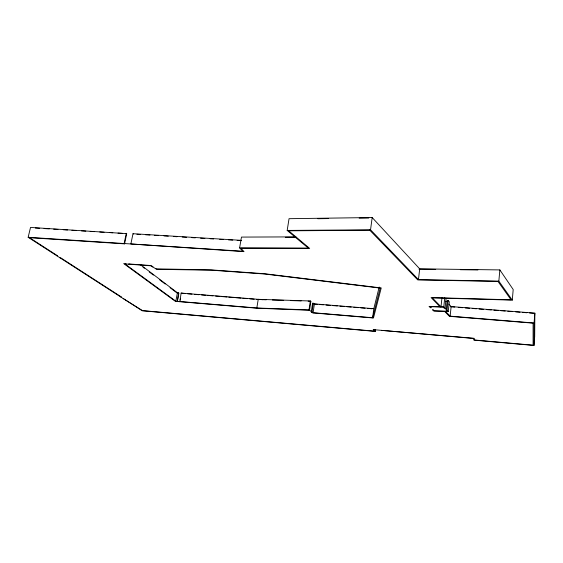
<?xml version="1.0" encoding="UTF-8"?>
<svg xmlns="http://www.w3.org/2000/svg" width="563" height="563" viewBox="0 0 563 563"><rect width="100%" height="100%" fill="white"/><g stroke="black" fill="none" stroke-linecap="round" stroke-linejoin="round"><path stroke-width="0.84" d="M56.729 255.708L57.532 255.764L29.501 237.677L124.564 243.863L126.71 233.638L30.529 227.431L28.15 237.29L142.165 310.762L375.289 331.403L374.128 329.707L473.413 338.44L473.863 340.129L533.991 345.457L534.076 323L534.85 313.134L451.139 306.568L448.852 304.133M534.85 313.134L534.695 336.449L533.991 345.457M446.213 309.404L447.163 300.431L448.078 300.459L449.302 301.782L448.275 311.529L443.785 306.877L440.998 306.786L432.314 297.876L512.288 300.121L513.196 289.53L499.86 269.916L419.702 268.854L372.178 217.543L289.044 218.69L287.179 230.422L308.25 248.065L239.599 247.889L241.471 237.086L295.906 236.889M512.288 300.121L498.839 281.127L499.86 269.916M534.076 323L450.133 316.153L451.139 306.568M446.093 298.327L445.044 308.186L444.123 308.151L443.109 307.109L430.216 306.687L431.272 307.729L430.357 307.694L429.041 306.399L440.076 306.758M448.078 300.459L447.043 310.255L446.121 310.22L447.113 311.24L434.383 310.804L433.355 309.784L432.447 309.756L433.735 311.022L444.622 311.402L449.436 316.329L533.098 323.155L533.105 345.182L474.665 340.01L474.222 338.321L381.404 330.347M440.998 306.786L441.976 297.721M443.785 306.877L444.756 297.799M498.839 281.127L418.45 279.614L419.702 268.854M372.65 317.729L380.173 288.08L264.842 274.033L211.568 270.184L156.817 269.332L150.624 265.778L124.916 263.92L175.818 301.177L256.812 307.989L308.996 309.903L313.098 312.725L372.65 317.729L373.811 308.7L379.195 287.046M375.289 331.403L375.507 329.7M418.45 279.614L370.545 229.817L372.178 217.543M313.098 312.725L314.4 303.879L312.578 303.105L311.269 311.965L312.613 312.887L373.466 318.011L381.228 287.946L264.652 273.745L211.174 269.888L156.007 268.868M308.996 309.903L310.326 300.98L258.241 299.326L256.812 307.989M310.326 300.98L310.867 301.367L309.544 310.276L257.122 308.214L175.374 301.332L123.684 263.568L126.253 264.019M313.345 303.133L312.043 311.993L311.269 311.965M178.612 292.873L177.31 301.494L178.907 293.098L177.422 292.774L140.736 264.941M262.773 299.692L181.138 293.077L179.843 301.712M180.167 300.03L180.484 298.348M175.818 301.177L177.422 292.774M241.077 240.324L133.002 233.708L130.862 243.969L244.025 251.64L240.865 248.241L309.685 248.431L288.699 230.816L369.821 230.253L417.753 279.91L497.981 281.43L511.056 299.805L431.089 297.567L440.329 307.018M126.288 233.293L124.134 243.533L124.564 243.863M317.814 218.726L328.37 218.578M359.138 218.162L368.814 218.036M287.179 230.422L370.545 229.817M285.314 237.304L294.871 237.269M418.999 269.17L435.706 269.388M460.316 269.719L477.903 269.959M152.256 266.714L153.023 266.721L150.968 265.539L128.709 263.934L129.096 264.223M445.607 301.416L447.296 301.465M266.264 299.805L256.791 299.417M272.372 300.002L283.71 300.361M290.691 300.586L301.163 300.916M308.144 301.142L310.867 301.367M448.275 311.529L445.53 311.438L450.133 316.153M35.356 228.029L39.706 228.296M44.055 228.564L49.277 228.888M53.626 229.155L57.975 229.422M63.197 229.739L67.546 230.007M71.895 230.274L76.251 230.541M81.466 230.858L85.822 231.126M90.171 231.393L94.521 231.66M99.742 231.984L104.092 232.252M109.306 232.568L112.79 232.779M118.012 233.103L122.361 233.371M136.9 234.264L140.391 234.475M145.62 234.799L149.976 235.067M154.332 235.334L158.696 235.601M163.924 235.918L168.281 236.186M173.51 236.509L177 236.72M182.229 237.044L186.585 237.312M191.814 237.635L195.305 237.846M200.534 238.17L204.89 238.438M210.119 238.754L213.609 238.972M219.711 239.345L223.194 239.556M228.423 239.88L232.786 240.148M237.143 240.415L241.499 240.683M28.15 237.29L242.723 251.232L239.599 247.889M60.065 257.854L60.867 257.917L121.334 296.94L120.623 296.877M450.442 306.751L454.784 307.095M458.261 307.363L462.61 307.708M465.214 307.912L469.563 308.25M472.167 308.454L476.516 308.798M479.12 309.003L483.469 309.34M486.946 309.615L491.288 309.96M493.899 310.164L498.241 310.502M500.852 310.706L505.194 311.05M507.798 311.255L512.147 311.592M515.624 311.867L519.966 312.205M522.577 312.409L526.919 312.754M529.53 312.958L533.872 313.295M314.4 303.879L373.811 308.7M178.267 293.041L176.979 292.936L170.047 287.686M184.938 293.583L181.138 293.077M187.57 293.802L191.955 294.153M194.58 294.372L198.964 294.723M201.589 294.935L205.974 295.293M207.726 295.434L212.983 295.864M215.608 296.075L219.992 296.434M221.745 296.574L227.002 296.997M228.754 297.144L234.011 297.567M235.763 297.714L241.02 298.137M242.773 298.277L247.157 298.636M249.782 298.847L254.166 299.206M313.915 304.055L317.384 304.337M319.115 304.477L323.451 304.829M326.054 305.04L330.39 305.392M332.993 305.603L337.328 305.955M339.932 306.166L344.267 306.518M346.871 306.729L351.206 307.081M353.81 307.292L358.145 307.644M360.749 307.855L365.084 308.207M367.688 308.418L372.023 308.77M123.121 298.489L142.545 310.621L374.353 331.135L373.185 329.432L375.422 329.819M143.002 267.207L144.388 268.255M149.244 271.936L153.403 275.082M159.646 279.811L165.191 284.012M133.002 233.708L133.417 234.046M369.61 229.824L369.821 230.253"/></g></svg>
